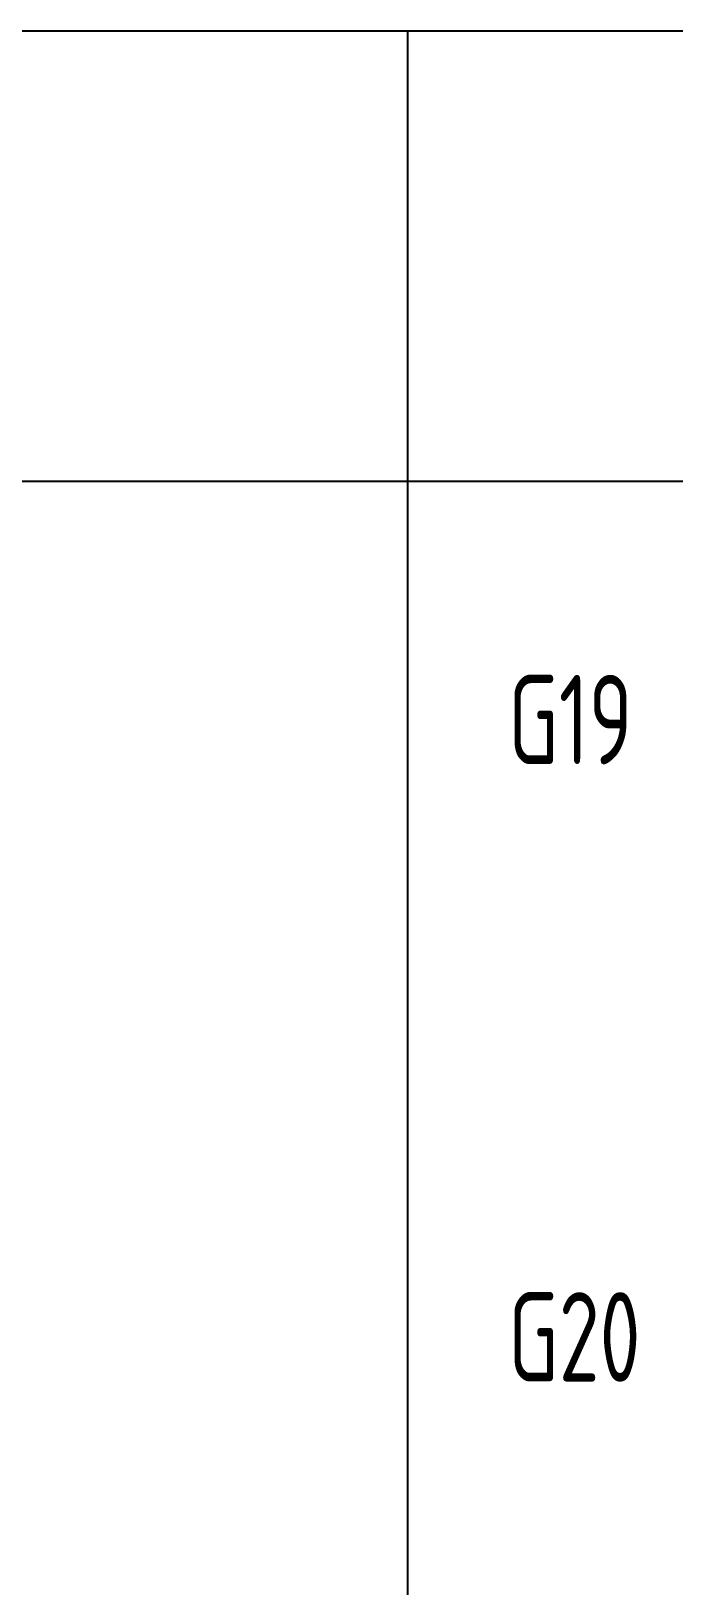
# Model space of a CAD drawing. Extents: x -129922 to 1190196, y -520662 to 139923.
# Drawn here: x 736512 to 879266, y -209285 to 136126 of the extents above; entities that cross this region are included whole.
import ezdxf

# ---------------------------------------------------------------- set-up
doc = ezdxf.new("R2010")
doc.units = 0
doc.header["$LTSCALE"] = 1000
doc.header["$MEASUREMENT"] = 0
doc.layers.add('S-基础-DIM', color=3, linetype='Continuous', lineweight=20)
doc.layers.add('S-活动层-非打印', color=1, linetype='Continuous', lineweight=20, plot=False)
doc.styles.add('TSSD_Dimension', font='tssdeng.shx', dxfattribs={"width": 0.7, "bigfont": 'HZTXT.SHX'})

msp = doc.modelspace()

# ---------------------------------------------------------------- linework, layer by layer
at = {"layer": 'S-活动层-非打印', "lineweight": -3}
msp.add_lwpolyline([(1190196, 136125.9), (-129922.1, 136125.9), (-129922.1, -520661.9), (1190196, -520661.9)], close=True, dxfattribs=at)
for points in [[(820078.3, 136125.9), (820078.3, -520661.9)], [(-129922.1, 36125.9), (1190196, 36125.9)]]:
    msp.add_lwpolyline(points, dxfattribs=at)

# ---------------------------------------------------------------- texts
at = {"layer": 'S-基础-DIM', "style": 'TSSD_Dimension', "width": 0.7}
for s, p in [('G19', (842447.5, -26759.5)), ('G20', (842447.5, -163908.7))]:
    msp.add_text(s, height=19868.17, dxfattribs=at).set_placement(p)

doc.saveas('drawing.dxf')
